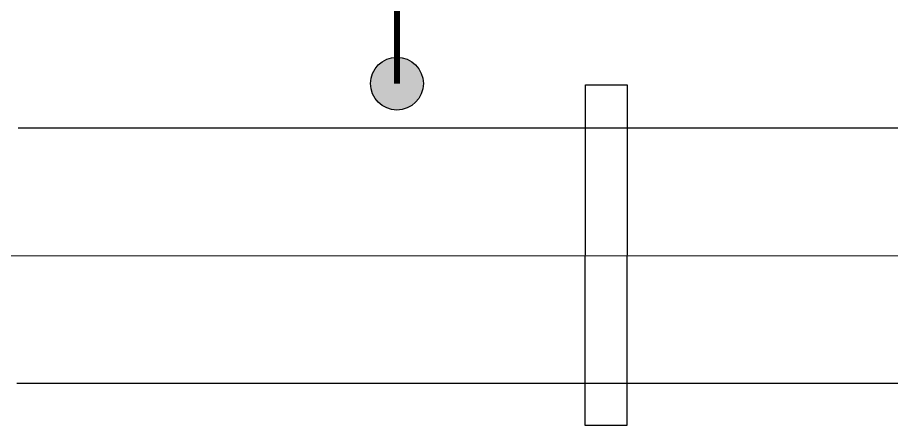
# Model space of a CAD drawing. Header units: inches. Extents: x 517790 to 538444, y 301815 to 302461.
# Drawn here: x 517913.83 to 517929.21, y 302298.43 to 302305.61 of the extents above; entities that cross this region are included whole.
import ezdxf

# ---------------------------------------------------------------- set-up
doc = ezdxf.new("R2010")
doc.units = ezdxf.units.IN
doc.header["$MEASUREMENT"] = 0
doc.linetypes.add('DASHDOT', pattern=[25.4, 12.7, -6.35, 0, -6.35])
doc.layers.add('Layout', color=6, linetype='Continuous', lineweight=15)
doc.layers.add('电气-接地设计-接地线', color=3, linetype='接地线')
doc.styles.add('EESLTYPE', font='TXT.shx')
doc.linetypes.add('接地线', pattern='A,500,["/",EESLTYPE,S=200,R=0,X=0,Y=-100],-200,60,-200', length=960)
doc.linetypes.add('组180_接地线', pattern='A,500,["/",EESLTYPE,S=200,R=-180,X=0,Y=100],-200,60,-200', length=960)

# ---------------------------------------------------------------- blocks, each defined once
blk = doc.blocks.new('PTJD2')
at = {"linetype": 'Continuous'}
blk.add_hatch(color=0, dxfattribs=at).paths.add_polyline_path([(150, 0, 1), (-150, 0, 1)])
at = {"color": 0, "linetype": 'Continuous'}
blk.add_circle((0, 0), 150, dxfattribs=at)

msp = doc.modelspace()

# ---------------------------------------------------------------- linework, layer by layer
at = {"layer": 'Layout', "color": 9, "lineweight": -3}
for p, q in [((517943.616, 302303.665), (517913.844, 302303.665)), ((517943.616, 302299.165), (517913.817, 302299.165))]:
    msp.add_line(p, q, dxfattribs=at)
at = {"layer": 'Layout', "color": 9, "linetype": 'DASHDOT', "ltscale": 5}
msp.add_line((517943.616, 302301.415), (517899.567, 302301.415), dxfattribs=at)
at = {"layer": '电气-接地设计-接地线', "linetype": '组180_接地线', "ltscale": 0.01, "const_width": 0.103}
msp.add_lwpolyline([(517920.508, 302307.293), (517920.508, 302304.448)], dxfattribs=at)
at = {"layer": '电气-接地设计-接地线', "color": 6, "linetype": 'Continuous'}
msp.add_lwpolyline([(517923.826, 302304.425), (517924.556, 302304.425), (517924.551, 302298.426), (517923.822, 302298.426)], close=True, dxfattribs=at)

# ---------------------------------------------------------------- block references
at = {"layer": '电气-接地设计-接地线', "color": 1, "xscale": 0.003099962358235064, "yscale": 0.003099962358235064, "zscale": 0.001033320786078354, "rotation": 270}
msp.add_blockref('PTJD2', (517920.508, 302304.448), dxfattribs=at)

doc.saveas('drawing.dxf')
